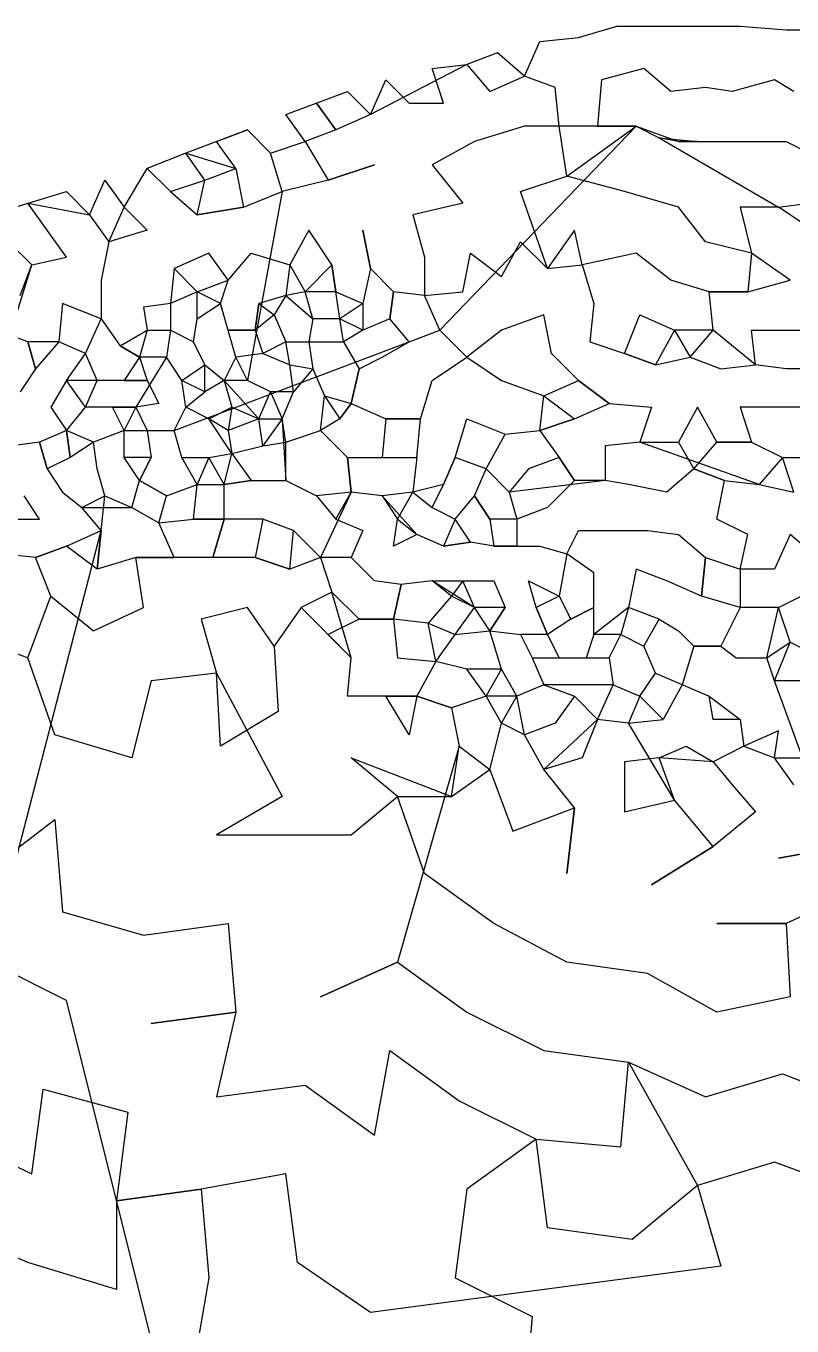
# Model space of a CAD drawing. Header units: metres. Extents: x -30499 to 36140, y -32767 to 32822.
# Drawn here: x -7963 to 3042, y 14157 to 32822 of the extents above; entities that cross this region are included whole.
import ezdxf

# ---------------------------------------------------------------- set-up
doc = ezdxf.new("R2010")
doc.units = ezdxf.units.M
doc.layers.add('Draw', color=2, linetype='CONTINUOUS')

msp = doc.modelspace()

# ---------------------------------------------------------------- linework, layer by layer
at = {"layer": 'draw'}
for p, q in [((-27, 32656), (525, 32822)), ((525, 32822), (525, 32822)), ((525, 32822), (2295, 32822)), ((2295, 32822), (2295, 32822)), ((2295, 32822), (2958, 32767)), ((2958, 32767), (2958, 32767)), ((2958, 32767), (3511, 32767)), ((-801, 32103), (-580, 32601)), ((-580, 32601), (-27, 32656)), ((-580, 32601), (-580, 32601)), ((-27, 32656), (-27, 32656)), ((-1189, 32435), (-1631, 32269)), ((-801, 32103), (-1189, 32435)), ((-1189, 32435), (-1189, 32435)), ((-1631, 32269), (-3014, 31550)), ((-2129, 32213), (-1631, 32269)), ((-1963, 31716), (-2129, 32213)), ((-2129, 32213), (-2129, 32213)), ((-1631, 32269), (-1631, 32269)), ((-1631, 32269), (-1299, 31882)), ((912, 32213), (304, 32048)), ((1299, 31882), (912, 32213)), ((912, 32213), (912, 32213)), ((-3014, 31550), (-2792, 32048)), ((-2792, 32048), (-2792, 32048)), ((-2792, 32048), (-2460, 31716)), ((-1299, 31882), (-801, 32103)), ((-359, 31937), (-801, 32103)), ((-801, 32103), (-801, 32103)), ((-801, 32103), (-801, 32103)), ((-304, 31384), (-359, 31937)), ((-359, 31937), (-359, 31937)), ((304, 32048), (248, 31384)), ((304, 32048), (304, 32048)), ((1797, 31937), (1299, 31882)), ((2184, 31882), (1797, 31937)), ((1797, 31937), (1797, 31937)), ((2792, 32048), (2184, 31882)), ((3069, 31882), (2792, 32048)), ((2792, 32048), (2792, 32048)), ((-4230, 31550), (-3345, 31882)), ((-3345, 31882), (-3345, 31882)), ((-3345, 31882), (-3014, 31550)), ((-1299, 31882), (-1299, 31882)), ((1299, 31882), (1299, 31882)), ((2184, 31882), (2184, 31882)), ((-3954, 31163), (-4230, 31550)), ((-4230, 31550), (-4230, 31550)), ((-3511, 31329), (-3788, 31716)), ((-3788, 31716), (-3511, 31329)), ((-3014, 31550), (-3511, 31329)), ((-3014, 31550), (-3014, 31550)), ((-2460, 31716), (-2460, 31716)), ((-2460, 31716), (-1963, 31716)), ((-1963, 31716), (-1963, 31716)), ((-2018, 28453), (801, 31384)), ((-801, 31384), (-1520, 31163)), ((801, 31384), (-801, 31384)), ((-193, 30665), (-304, 31384)), ((-304, 31384), (-304, 31384)), ((-193, 30665), (801, 31384)), ((248, 31384), (801, 31384)), ((801, 31384), (1410, 31163)), ((801, 31384), (1133, 31218)), ((-4783, 31329), (-5668, 30997)), ((-5226, 31163), (-4783, 31329)), ((-4783, 31329), (-4451, 30997)), ((-4451, 30997), (-4783, 31329)), ((-3511, 31329), (-3954, 31163)), ((-3511, 31329), (-3511, 31329)), ((1410, 31163), (1133, 31218)), ((1133, 31218), (1133, 31218)), ((1133, 31218), (1686, 31163)), ((1133, 31218), (2848, 30223)), ((-5668, 30997), (-6221, 30776)), ((-5668, 30997), (-5668, 30997)), ((-5392, 30610), (-5668, 30997)), ((-5668, 30997), (-4949, 30776)), ((-4949, 30776), (-5226, 31163)), ((-4451, 30997), (-3954, 31163)), ((-4451, 30997), (-4451, 30997)), ((-4285, 30444), (-4451, 30997)), ((-3954, 31163), (-3954, 31163)), ((-3954, 31163), (-3954, 31163)), ((-3954, 31163), (-3622, 30610)), ((-1520, 31163), (-2129, 30831)), ((1410, 31163), (1410, 31163)), ((1686, 31163), (1410, 31163)), ((1410, 31163), (2958, 31163)), ((2958, 31163), (2958, 31163)), ((2958, 31163), (3290, 30997)), ((-3622, 30610), (-2958, 30831)), ((-2958, 30831), (-3622, 30610)), ((-2129, 30831), (-2129, 30831)), ((-2129, 30831), (-1686, 30278)), ((-6553, 30223), (-6221, 30776)), ((-6221, 30776), (-5889, 30444)), ((-6221, 30776), (-5889, 30444)), ((-5392, 30610), (-4949, 30776)), ((-4949, 30776), (-4949, 30776)), ((-4949, 30776), (-4839, 30223)), ((-857, 30444), (-193, 30665)), ((635, 30444), (-193, 30665)), ((-8489, 30112), (-7382, 30444)), ((-7382, 30444), (-7382, 30444)), ((-7382, 30444), (-7051, 30112)), ((-7051, 30112), (-6829, 30610)), ((-6829, 30610), (-6829, 30610)), ((-6829, 30610), (-6553, 30223)), ((-5889, 30444), (-5392, 30610)), ((-5889, 30444), (-5889, 30444)), ((-5889, 30444), (-5502, 30112)), ((-5502, 30112), (-5392, 30610)), ((-5392, 30610), (-5392, 30610)), ((-5392, 30610), (-5392, 30610)), ((-4839, 30223), (-4285, 30444)), ((-4285, 30444), (-4783, 27734)), ((-3622, 30610), (-4285, 30444)), ((-4285, 30444), (-4285, 30444)), ((-3622, 30610), (-3622, 30610)), ((-470, 29338), (-857, 30444)), ((1410, 30223), (635, 30444)), ((-7382, 29504), (-7935, 30278)), ((-7935, 30278), (-7051, 30112)), ((-1686, 30278), (-2405, 30112)), ((-1686, 30278), (-1686, 30278)), ((2848, 30223), (3290, 30278)), ((-7051, 30112), (-7051, 30112)), ((-7051, 30112), (-6774, 29725)), ((-6774, 29725), (-6553, 30223)), ((-6553, 30223), (-6553, 30223)), ((-6553, 30223), (-6221, 29891)), ((-4839, 30223), (-5502, 30112)), ((-5502, 30112), (-4839, 30223)), ((-5502, 30112), (-5502, 30112)), ((-4839, 30223), (-4839, 30223)), ((-2405, 30112), (-2405, 30112)), ((-2405, 30112), (-2239, 29504)), ((1797, 29725), (1410, 30223)), ((1410, 30223), (1410, 30223)), ((2848, 30223), (2295, 30223)), ((2295, 30223), (2295, 30223)), ((2295, 30223), (2460, 29559)), ((3345, 29891), (2848, 30223)), ((2848, 30223), (2848, 30223)), ((-6221, 29891), (-6774, 29725)), ((-6221, 29891), (-6221, 29891)), ((-3898, 29891), (-4175, 29393)), ((-3567, 29393), (-3898, 29891)), ((-3898, 29891), (-3898, 29891)), ((-3014, 29338), (-3124, 29891)), ((-3124, 29891), (-3014, 29338)), ((-82, 29891), (-470, 29338)), ((27, 29393), (-82, 29891)), ((-82, 29891), (-82, 29891)), ((-7880, 29393), (-8212, 29725)), ((-6774, 29725), (-6885, 29172)), ((-6774, 29725), (-6774, 29725)), ((-6774, 29725), (-6774, 29725)), ((-1133, 29227), (-857, 29725)), ((-857, 29725), (-857, 29725)), ((-857, 29725), (-470, 29338)), ((2460, 29559), (1797, 29725)), ((1797, 29725), (1797, 29725)), ((-7880, 29393), (-7382, 29504)), ((-7382, 29504), (-7382, 29504)), ((-5336, 29559), (-5834, 29338)), ((-5060, 29172), (-5336, 29559)), ((-5336, 29559), (-5336, 29559)), ((-5060, 29172), (-4728, 29559)), ((-4728, 29559), (-4728, 29559)), ((-4728, 29559), (-4175, 29393)), ((-2239, 29504), (-2239, 29504)), ((-2239, 29504), (-2239, 28951)), ((-1686, 29006), (-1576, 29559)), ((-1576, 29559), (-1576, 29559)), ((-1576, 29559), (-1133, 29227)), ((801, 29559), (27, 29393)), ((1299, 29172), (801, 29559)), ((801, 29559), (801, 29559)), ((2460, 29559), (2405, 29006)), ((2460, 29559), (2460, 29559)), ((3014, 29172), (2460, 29559)), ((2460, 29559), (2460, 29559)), ((-8323, 27955), (-7880, 29393)), ((-8046, 28951), (-7880, 29393)), ((-7880, 29393), (-7880, 29393)), ((-5834, 29338), (-5889, 28840)), ((-5502, 29006), (-5834, 29338)), ((-5834, 29338), (-5834, 29338)), ((-5834, 29338), (-5502, 29006)), ((-4175, 29393), (-4230, 28951)), ((-4175, 29393), (-4175, 29393)), ((-4175, 29393), (-4175, 29393)), ((-4175, 29393), (-3954, 29006)), ((-3954, 29006), (-3567, 29393)), ((-3456, 28619), (-3567, 29393)), ((-3567, 29393), (-3567, 29393)), ((-3567, 29393), (-3511, 29006)), ((-3014, 29338), (-3124, 28840)), ((-2682, 29006), (-3014, 29338)), ((-3014, 29338), (-3014, 29338)), ((-470, 29338), (27, 29393)), ((-470, 29338), (-470, 29338)), ((27, 29393), (27, 29393)), ((27, 29393), (193, 28840)), ((27, 29393), (27, 29393)), ((-6885, 29172), (-6885, 29172)), ((-6885, 29172), (-6885, 28619)), ((-5502, 29006), (-5060, 29172)), ((-5170, 28840), (-5060, 29172)), ((-5060, 29172), (-5060, 29172)), ((-5060, 29172), (-5060, 29172)), ((-1133, 29227), (-1133, 29227)), ((1852, 29006), (1299, 29172)), ((1299, 29172), (1299, 29172)), ((2405, 29006), (3014, 29172)), ((3014, 29172), (3014, 29172)), ((-5502, 29006), (-5889, 28840)), ((-5170, 28840), (-5502, 29006)), ((-5502, 29006), (-5502, 29006)), ((-5502, 28619), (-5502, 29006)), ((-5502, 29006), (-5502, 29006)), ((-4230, 28951), (-4617, 28840)), ((-4230, 28951), (-4396, 28674)), ((-3954, 29006), (-4230, 28951)), ((-3954, 29006), (-4230, 28951)), ((-4230, 28951), (-4230, 28951)), ((-4230, 28951), (-3843, 28619)), ((-4230, 28951), (-4230, 28951)), ((-3954, 29006), (-3954, 29006)), ((-3843, 28619), (-3954, 29006)), ((-3954, 29006), (-3954, 29006)), ((-3511, 29006), (-3954, 29006)), ((-3511, 29006), (-3124, 28840)), ((-3456, 28619), (-3511, 29006)), ((-2737, 28619), (-2682, 29006)), ((-2682, 29006), (-2737, 28619)), ((-2682, 29006), (-2682, 29006)), ((-2239, 28951), (-2682, 29006)), ((-2239, 28951), (-1686, 29006)), ((-2018, 28453), (-2239, 28951)), ((-2239, 28951), (-2239, 28951)), ((-2239, 28951), (-2239, 28951)), ((-1686, 29006), (-1686, 29006)), ((1907, 28453), (1852, 29006)), ((1852, 29006), (1852, 29006)), ((1852, 29006), (2405, 29006)), ((2405, 29006), (1852, 29006)), ((2405, 29006), (2405, 29006)), ((-7438, 28840), (-7493, 28287)), ((-6885, 28619), (-7438, 28840)), ((-7438, 28840), (-7438, 28840)), ((-5889, 28840), (-6276, 28785)), ((-6276, 28785), (-6276, 28785)), ((-6276, 28785), (-6221, 28453)), ((-5889, 28840), (-5889, 28840)), ((-5889, 28840), (-5889, 28453)), ((-5889, 28840), (-5889, 28840)), ((-5502, 28619), (-5170, 28840)), ((-5170, 28840), (-5170, 28840)), ((-4949, 28066), (-5170, 28840)), ((-5170, 28840), (-5170, 28840)), ((-4673, 28453), (-4617, 28840)), ((-4617, 28840), (-4673, 28453)), ((-4617, 28840), (-4617, 28840)), ((-4617, 28840), (-4396, 28674)), ((-3124, 28840), (-3456, 28619)), ((-3124, 28840), (-3124, 28840)), ((-3124, 28840), (-3124, 28453)), ((-3124, 28840), (-3124, 28840)), ((193, 28840), (138, 28287)), ((193, 28840), (193, 28840)), ((-7106, 28121), (-6885, 28619)), ((-6885, 28619), (-6885, 28619)), ((-6885, 28619), (-6608, 28232)), ((-6885, 28619), (-6885, 28619)), ((-5557, 28287), (-5502, 28619)), ((-5557, 28287), (-5502, 28619)), ((-5502, 28619), (-5502, 28619)), ((-4396, 28674), (-4673, 28453)), ((-4396, 28674), (-4396, 28674)), ((-4396, 28674), (-4396, 28674)), ((-4396, 28674), (-4230, 28287)), ((-3843, 28619), (-3898, 28287)), ((-3843, 28619), (-3843, 28619)), ((-3456, 28619), (-3843, 28619)), ((-3843, 28619), (-3843, 28619)), ((-3401, 28287), (-3456, 28619)), ((-3456, 28619), (-3456, 28619)), ((-3456, 28619), (-3456, 28619)), ((-3124, 28453), (-3456, 28619)), ((-2737, 28619), (-3124, 28453)), ((-2460, 28287), (-2737, 28619)), ((-2737, 28619), (-2737, 28619)), ((-525, 28674), (-1133, 28453)), ((-414, 28121), (-525, 28674)), ((-525, 28674), (-525, 28674)), ((635, 28121), (857, 28674)), ((857, 28674), (857, 28674)), ((857, 28674), (1354, 28453)), ((-7935, 28287), (-8378, 28453)), ((-6608, 28232), (-6221, 28453)), ((-6221, 28453), (-6332, 28066)), ((-6221, 28453), (-6221, 28453)), ((-6221, 28453), (-5889, 28453)), ((-5889, 28453), (-5945, 28066)), ((-5889, 28453), (-5889, 28453)), ((-5889, 28453), (-5889, 28453)), ((-5889, 28453), (-5557, 28287)), ((-4673, 28453), (-5060, 28453)), ((-5060, 28453), (-4673, 28453)), ((-4673, 28453), (-4673, 28453)), ((-4673, 28453), (-4562, 28121)), ((-3124, 28453), (-3401, 28287)), ((-3124, 28453), (-3124, 28453)), ((-3124, 28453), (-3124, 28453)), ((-2460, 28287), (-2018, 28453)), ((-1631, 28066), (-2018, 28453)), ((-2018, 28453), (-2018, 28453)), ((-1133, 28453), (-1631, 28066)), ((-1133, 28453), (-1133, 28453)), ((1354, 28453), (1078, 27955)), ((1907, 28453), (1354, 28453)), ((1354, 28453), (1354, 28453)), ((1354, 28453), (1354, 28453)), ((1354, 28453), (1576, 28066)), ((1576, 28066), (1907, 28453)), ((1907, 28453), (1907, 28453)), ((2516, 27955), (1907, 28453)), ((2516, 27955), (2460, 28453)), ((2460, 28453), (2460, 28453)), ((2460, 28453), (3456, 28453)), ((-7493, 28287), (-7935, 28287)), ((-7935, 28287), (-7935, 28287)), ((-7935, 28287), (-7825, 27900)), ((-7825, 27900), (-7935, 28287)), ((-7493, 28287), (-7825, 27900)), ((-7493, 28287), (-7493, 28287)), ((-7106, 28121), (-7493, 28287)), ((-7493, 28287), (-7493, 28287)), ((-6608, 28232), (-6608, 28232)), ((-6332, 28066), (-6608, 28232)), ((-6608, 28232), (-6332, 28066)), ((-5834, 27015), (-2460, 28287)), ((-5392, 27955), (-5557, 28287)), ((-5557, 28287), (-5557, 28287)), ((-4230, 28287), (-4562, 28121)), ((-4175, 27955), (-4230, 28287)), ((-4230, 28287), (-4230, 28287)), ((-4230, 28287), (-4230, 28287)), ((-4230, 28287), (-3898, 28287)), ((-3898, 28287), (-3898, 28287)), ((-3898, 28287), (-3843, 27900)), ((-3898, 28287), (-3401, 28287)), ((-3401, 28287), (-3401, 28287)), ((-3401, 28287), (-3179, 27900)), ((-2848, 28066), (-2460, 28287)), ((-2460, 28287), (-2460, 28287)), ((138, 28287), (138, 28287)), ((138, 28287), (635, 28121)), ((-7382, 27734), (-7106, 28121)), ((-6940, 27734), (-7106, 28121)), ((-7106, 28121), (-7106, 28121)), ((-7106, 28121), (-7106, 28121)), ((-6332, 28066), (-6553, 27734)), ((-5945, 28066), (-6387, 27347)), ((-5945, 28066), (-6332, 28066)), ((-6332, 28066), (-6332, 28066)), ((-6332, 28066), (-6221, 27734)), ((-5945, 28066), (-5945, 28066)), ((-5723, 27734), (-5945, 28066)), ((-4949, 28066), (-5115, 27734)), ((-4562, 28121), (-4949, 28066)), ((-4949, 28066), (-4949, 28066)), ((-4783, 27734), (-4949, 28066)), ((-4949, 28066), (-4949, 28066)), ((-4562, 28121), (-4562, 28121)), ((-4562, 28121), (-4175, 27955)), ((-4562, 28121), (-4562, 28121)), ((-3179, 27900), (-2848, 28066)), ((-2848, 28066), (-2848, 28066)), ((-2129, 27734), (-1631, 28066)), ((-1631, 28066), (-1631, 28066)), ((-1631, 28066), (-1631, 28066)), ((-1631, 28066), (-1133, 27734)), ((-27, 27734), (-414, 28121)), ((-414, 28121), (-414, 28121)), ((635, 28121), (635, 28121)), ((635, 28121), (1078, 27955)), ((1078, 27955), (635, 28121)), ((1078, 27955), (1576, 28066)), ((1576, 28066), (1576, 28066)), ((1576, 28066), (1576, 28066)), ((1576, 28066), (2018, 27900)), ((-7825, 27900), (-8046, 27568)), ((-7825, 27900), (-7825, 27900)), ((-5723, 27734), (-5392, 27955)), ((-5392, 27955), (-5392, 27955)), ((-5392, 27568), (-5392, 27955)), ((-5392, 27955), (-5392, 27955)), ((-5392, 27955), (-5115, 27734)), ((-4120, 27568), (-4175, 27955)), ((-4175, 27955), (-4175, 27955)), ((-4175, 27955), (-4175, 27955)), ((-4175, 27955), (-3843, 27900)), ((-3843, 27900), (-4120, 27568)), ((-3843, 27900), (-3843, 27900)), ((-3843, 27900), (-3843, 27900)), ((-3843, 27900), (-3677, 27513)), ((-3290, 27402), (-3179, 27900)), ((-3179, 27900), (-3290, 27402)), ((-3179, 27900), (-3179, 27900)), ((1078, 27955), (1078, 27955)), ((2018, 27900), (2516, 27955)), ((2018, 27900), (2018, 27900)), ((2516, 27955), (2516, 27955)), ((2958, 27900), (2516, 27955)), ((3456, 27900), (2958, 27900)), ((2958, 27900), (2958, 27900)), ((-7382, 27734), (-7604, 27347)), ((-6221, 27734), (-7382, 27734)), ((-7382, 27734), (-7382, 27734)), ((-7106, 27347), (-7382, 27734)), ((-7106, 27347), (-6940, 27734)), ((-6940, 27734), (-6940, 27734)), ((-6553, 27734), (-6221, 27734)), ((-6221, 27734), (-6221, 27734)), ((-6221, 27734), (-6055, 27402)), ((-5668, 27347), (-5723, 27734)), ((-5723, 27734), (-5723, 27734)), ((-5392, 27568), (-5723, 27734)), ((-5723, 27734), (-5723, 27734)), ((-5115, 27734), (-5392, 27568)), ((-5115, 27734), (-5115, 27734)), ((-5115, 27734), (-5004, 27347)), ((-5115, 27734), (-5115, 27734)), ((-4783, 27734), (-5115, 27734)), ((-5115, 27734), (-4617, 27181)), ((-4451, 27568), (-4783, 27734)), ((-4783, 27734), (-4783, 27734)), ((-2295, 27181), (-2129, 27734)), ((-2129, 27734), (-2129, 27734)), ((-1133, 27734), (-1133, 27734)), ((-1133, 27734), (-525, 27513)), ((-525, 27513), (-27, 27734)), ((-27, 27734), (-27, 27734)), ((414, 27402), (-27, 27734)), ((-27, 27734), (414, 27402)), ((-5668, 27347), (-5392, 27568)), ((-5392, 27568), (-5392, 27568)), ((-5392, 27568), (-5392, 27568)), ((-4617, 27181), (-4451, 27568)), ((-4120, 27568), (-4451, 27568)), ((-4451, 27568), (-4451, 27568)), ((-4451, 27568), (-4285, 27181)), ((-4451, 27568), (-4451, 27568)), ((-4285, 27181), (-4120, 27568)), ((-4120, 27568), (-4120, 27568)), ((-4120, 27568), (-4120, 27568)), ((-3732, 27015), (-3677, 27513)), ((-3677, 27513), (-3677, 27513)), ((-3677, 27513), (-3290, 27402)), ((-3677, 27513), (-3677, 27513)), ((-3677, 27513), (-3456, 27181)), ((-580, 27015), (-525, 27513)), ((-525, 27513), (-525, 27513)), ((-525, 27513), (-525, 27513)), ((-525, 27513), (-82, 27181)), ((-7604, 27347), (-7604, 27347)), ((-7604, 27347), (-7382, 27015)), ((-7382, 27015), (-7106, 27347)), ((-6387, 27347), (-7106, 27347)), ((-7106, 27347), (-7106, 27347)), ((-6553, 27015), (-6719, 27347)), ((-6719, 27347), (-6387, 27347)), ((-6387, 27347), (-6553, 27015)), ((-6055, 27402), (-6387, 27347)), ((-6387, 27347), (-6221, 27015)), ((-6387, 27347), (-6387, 27347)), ((-6055, 27402), (-6055, 27402)), ((-5834, 27015), (-5668, 27347)), ((-5668, 27347), (-5668, 27347)), ((-5336, 27181), (-5668, 27347)), ((-5668, 27347), (-5668, 27347)), ((-5336, 27181), (-5004, 27347)), ((-5004, 27347), (-5060, 27015)), ((-5004, 27347), (-5004, 27347)), ((-5004, 27347), (-5004, 27347)), ((-5004, 27347), (-4617, 27181)), ((-3290, 27402), (-3456, 27181)), ((-3456, 27181), (-3290, 27402)), ((-3290, 27402), (-3290, 27402)), ((-3290, 27402), (-2792, 27181)), ((-82, 27181), (414, 27402)), ((414, 27402), (414, 27402)), ((414, 27402), (1023, 27347)), ((1023, 27347), (857, 26849)), ((1023, 27347), (1023, 27347)), ((1686, 27347), (1410, 26849)), ((1963, 26849), (1686, 27347)), ((1686, 27347), (1686, 27347)), ((3345, 27347), (2295, 27347)), ((2295, 27347), (2295, 27347)), ((2295, 27347), (2460, 26849)), ((-5060, 27015), (-5336, 27181)), ((-5336, 27181), (-5336, 27181)), ((-5004, 26683), (-5336, 27181)), ((-4617, 27181), (-5060, 27015)), ((-4562, 26794), (-4617, 27181)), ((-4617, 27181), (-4617, 27181)), ((-4617, 27181), (-4617, 27181)), ((-4617, 27181), (-4285, 27181)), ((-4285, 27181), (-4562, 26794)), ((-4230, 26849), (-4285, 27181)), ((-4285, 27181), (-4285, 27181)), ((-4285, 27181), (-4285, 27181)), ((-4285, 27181), (-4230, 26296)), ((-3456, 27181), (-3732, 27015)), ((-3456, 27181), (-3456, 27181)), ((-2792, 27181), (-2848, 26628)), ((-2792, 27181), (-2792, 27181)), ((-2295, 27181), (-2792, 27181)), ((-2792, 27181), (-2295, 27181)), ((-2350, 26628), (-2295, 27181)), ((-2295, 27181), (-2295, 27181)), ((-1797, 26628), (-1631, 27181)), ((-1631, 27181), (-1631, 27181)), ((-1631, 27181), (-1078, 26960)), ((-82, 27181), (-580, 27015)), ((-580, 27015), (-82, 27181)), ((-82, 27181), (-82, 27181)), ((-7382, 27015), (-7770, 26849)), ((-7382, 27015), (-7382, 27015)), ((-6995, 26849), (-7382, 27015)), ((-7382, 27015), (-7382, 27015)), ((-7382, 27015), (-7327, 26628)), ((-7327, 26628), (-7382, 27015)), ((-6553, 27015), (-6995, 26849)), ((-6553, 26628), (-6553, 27015)), ((-6553, 27015), (-6553, 27015)), ((-6553, 26628), (-6553, 27015)), ((-6553, 27015), (-5834, 27015)), ((-6221, 27015), (-6221, 27015)), ((-6221, 27015), (-6166, 26628)), ((-5834, 27015), (-5834, 27015)), ((-5723, 26628), (-5834, 27015)), ((-5060, 27015), (-5060, 27015)), ((-5060, 27015), (-5060, 27015)), ((-5060, 27015), (-5004, 26683)), ((-4230, 26849), (-3732, 27015)), ((-3732, 27015), (-3732, 27015)), ((-3732, 27015), (-3732, 27015)), ((-3732, 27015), (-3345, 26628)), ((-1354, 26462), (-1078, 26960)), ((-1078, 26960), (-580, 27015)), ((-1078, 26960), (-580, 27015)), ((-1078, 26960), (-1078, 26960)), ((-580, 27015), (-580, 27015)), ((-580, 27015), (-304, 26628)), ((-7770, 26849), (-8157, 26794)), ((-7770, 26849), (-7770, 26849)), ((-7659, 26462), (-7770, 26849)), ((-7770, 26849), (-7659, 26462)), ((-6995, 26849), (-7327, 26628)), ((-6940, 26462), (-6995, 26849)), ((-6995, 26849), (-6995, 26849)), ((-5004, 26683), (-4562, 26794)), ((-4562, 26794), (-4230, 26849)), ((-4562, 26794), (-4562, 26794)), ((-4562, 26794), (-4562, 26794)), ((-4230, 26849), (-4230, 26849)), ((-4230, 26296), (-4230, 26849)), ((-4230, 26849), (-4230, 26849)), ((857, 26849), (359, 26794)), ((359, 26794), (359, 26794)), ((359, 26794), (359, 26296)), ((857, 26849), (857, 26849)), ((857, 26849), (1410, 26849)), ((2571, 26241), (857, 26849)), ((1410, 26849), (1410, 26849)), ((1410, 26849), (1631, 26462)), ((1410, 26849), (1631, 26462)), ((1631, 26462), (1963, 26849)), ((2460, 26849), (1963, 26849)), ((1963, 26849), (1963, 26849)), ((1963, 26849), (2460, 26849)), ((2460, 26849), (2460, 26849)), ((2460, 26849), (2903, 26628)), ((-7327, 26628), (-7659, 26462)), ((-7327, 26628), (-7327, 26628)), ((-6166, 26628), (-6553, 26628)), ((-6553, 26628), (-6553, 26628)), ((-6332, 26296), (-6553, 26628)), ((-6332, 26296), (-6166, 26628)), ((-6166, 26628), (-6332, 26296)), ((-6166, 26628), (-6166, 26628)), ((-5502, 26241), (-5723, 26628)), ((-5723, 26628), (-5723, 26628)), ((-5723, 26628), (-5336, 26628)), ((-5502, 26241), (-5723, 26628)), ((-5336, 26628), (-5502, 26241)), ((-5336, 26628), (-5004, 26683)), ((-5115, 26241), (-5336, 26628)), ((-5336, 26628), (-5336, 26628)), ((-5336, 26628), (-5336, 26628)), ((-5115, 26241), (-5004, 26683)), ((-5004, 26683), (-5004, 26683)), ((-5004, 26683), (-5004, 26683)), ((-5004, 26683), (-4728, 26296)), ((-3345, 26628), (-3345, 26628)), ((-3345, 26628), (-2350, 26628)), ((-3290, 26130), (-3345, 26628)), ((-3345, 26628), (-3290, 26130)), ((-2848, 26628), (-2350, 26628)), ((-2350, 26628), (-2405, 26130)), ((-2350, 26628), (-2350, 26628)), ((-1963, 26241), (-1797, 26628)), ((-1797, 26628), (-1963, 26241)), ((-1797, 26628), (-1797, 26628)), ((-1354, 26462), (-1797, 26628)), ((-304, 26628), (-746, 26462)), ((-304, 26628), (-304, 26628)), ((-304, 26628), (-82, 26296)), ((-82, 26296), (-304, 26628)), ((2903, 26628), (2571, 26241)), ((2903, 26628), (2903, 26628)), ((2903, 26628), (3401, 26628)), ((3069, 26130), (2903, 26628)), ((2903, 26628), (2903, 26628)), ((-7659, 26462), (-7659, 26462)), ((-7659, 26462), (-7438, 26130)), ((-6829, 26075), (-6940, 26462)), ((-6940, 26462), (-6940, 26462)), ((-1520, 26075), (-1354, 26462)), ((-1354, 26462), (-1354, 26462)), ((-1023, 26130), (-1354, 26462)), ((-1354, 26462), (-1354, 26462)), ((-746, 26462), (-1023, 26130)), ((-746, 26462), (-746, 26462)), ((1631, 26462), (1244, 26130)), ((1631, 26462), (1631, 26462)), ((1631, 26462), (2073, 26296)), ((2073, 26296), (1631, 26462)), ((-6442, 25909), (-6332, 26296)), ((-6332, 26296), (-6332, 26296)), ((-5945, 26075), (-6332, 26296)), ((-6332, 26296), (-5945, 26075)), ((-5945, 26075), (-5502, 26241)), ((-5557, 25743), (-5502, 26241)), ((-5502, 26241), (-5502, 26241)), ((-5502, 26241), (-5115, 26241)), ((-5502, 26241), (-5502, 26241)), ((-5115, 26241), (-4728, 26296)), ((-4728, 26296), (-5115, 26241)), ((-5115, 26241), (-5115, 26241)), ((-5115, 25743), (-5115, 26241)), ((-5115, 26241), (-5115, 26241)), ((-4728, 26296), (-4728, 26296)), ((-4728, 26296), (-4230, 26296)), ((-4230, 26296), (-4230, 26296)), ((-4230, 26296), (-3788, 26075)), ((-1963, 26241), (-2405, 26130)), ((-2129, 25909), (-1963, 26241)), ((-1963, 26241), (-1963, 26241)), ((359, 26296), (-1023, 26130)), ((-82, 26296), (-470, 25909)), ((-82, 26296), (-82, 26296)), ((359, 26296), (-82, 26296)), ((691, 26241), (359, 26296)), ((359, 26296), (359, 26296)), ((1244, 26130), (691, 26241)), ((691, 26241), (691, 26241)), ((1963, 25743), (2073, 26296)), ((2073, 26296), (2073, 26296)), ((2073, 26296), (2571, 26241)), ((2571, 26241), (2571, 26241)), ((2571, 26241), (3069, 26130)), ((-7770, 25743), (-7991, 26075)), ((-7438, 26130), (-7438, 26130)), ((-7438, 26130), (-7161, 25909)), ((-7161, 25909), (-6829, 26075)), ((-6885, 25577), (-6829, 26075)), ((-6829, 26075), (-6829, 26075)), ((-6829, 26075), (-6829, 26075)), ((-6829, 26075), (-6442, 25909)), ((-6055, 25688), (-5945, 26075)), ((-5945, 26075), (-5945, 26075)), ((-3290, 26130), (-3788, 26075)), ((-3788, 26075), (-3788, 26075)), ((-3788, 26075), (-3511, 25743)), ((-3788, 26075), (-3511, 25743)), ((-3290, 26130), (-3732, 25190)), ((-3511, 25743), (-3290, 26130)), ((-2848, 26075), (-3290, 26130)), ((-3290, 26130), (-3290, 26130)), ((-2405, 26130), (-2848, 26075)), ((-2848, 26075), (-2848, 26075)), ((-2848, 26075), (-2626, 25743)), ((-2350, 25522), (-2848, 26075)), ((-2626, 25743), (-2405, 26130)), ((-2405, 26130), (-2405, 26130)), ((-2405, 26130), (-2129, 25909)), ((-2405, 26130), (-2405, 26130)), ((-2405, 26130), (-2129, 25909)), ((-1797, 25743), (-1520, 26075)), ((-1299, 25743), (-1520, 26075)), ((-1520, 26075), (-1520, 26075)), ((-1520, 26075), (-1299, 25743)), ((-1023, 26130), (-1023, 26130)), ((-1023, 26130), (-912, 25743)), ((1244, 26130), (1244, 26130)), ((-7161, 25909), (-7161, 25909)), ((-6885, 25577), (-7161, 25909)), ((-7161, 25909), (-6442, 25909)), ((-6442, 25909), (-6442, 25909)), ((-6442, 25909), (-6055, 25688)), ((-2129, 25909), (-2129, 25909)), ((-2129, 25909), (-1797, 25743)), ((-470, 25909), (-912, 25743)), ((-470, 25909), (-470, 25909)), ((-8489, 19383), (-6885, 25577)), ((-8212, 25743), (-7770, 25743)), ((-7770, 25743), (-7770, 25743)), ((-7382, 25356), (-6885, 25577)), ((-6885, 25577), (-6940, 25024)), ((-6940, 25024), (-6885, 25577)), ((-6885, 25577), (-6885, 25577)), ((-6055, 25688), (-5557, 25743)), ((-5834, 25190), (-6055, 25688)), ((-6055, 25688), (-6055, 25688)), ((-6055, 25688), (-6055, 25688)), ((-5557, 25743), (-5557, 25743)), ((-4562, 25743), (-5557, 25743)), ((-5557, 25743), (-5115, 25743)), ((-5115, 25743), (-5281, 25190)), ((-5281, 25190), (-5115, 25743)), ((-4562, 25743), (-4673, 25190)), ((-4120, 25577), (-4562, 25743)), ((-4562, 25743), (-4562, 25743)), ((-4120, 25577), (-4562, 25743)), ((-4175, 25024), (-4120, 25577)), ((-3732, 25190), (-4120, 25577)), ((-4120, 25577), (-4120, 25577)), ((-3511, 25743), (-3511, 25743)), ((-3511, 25743), (-3124, 25577)), ((-3124, 25577), (-3290, 25190)), ((-3124, 25577), (-3124, 25577)), ((-2682, 25356), (-2626, 25743)), ((-2626, 25743), (-2626, 25743)), ((-2626, 25743), (-2626, 25743)), ((-2626, 25743), (-2350, 25522)), ((-1797, 25743), (-1963, 25356)), ((-1576, 25411), (-1797, 25743)), ((-1797, 25743), (-1797, 25743)), ((-1797, 25743), (-1797, 25743)), ((-912, 25743), (-1299, 25743)), ((-1299, 25743), (-1299, 25743)), ((-1299, 25743), (-1244, 25356)), ((-912, 25743), (-912, 25743)), ((-912, 25743), (-912, 25743)), ((-912, 25743), (-912, 25356)), ((-193, 25245), (-27, 25577)), ((-27, 25577), (-27, 25577)), ((-27, 25577), (967, 25577)), ((967, 25577), (967, 25577)), ((967, 25577), (1410, 25522)), ((2405, 25522), (1963, 25743)), ((1963, 25743), (1963, 25743)), ((-2350, 25522), (-2682, 25356)), ((-1963, 25356), (-2350, 25522)), ((-2350, 25522), (-2350, 25522)), ((-1963, 25356), (-1576, 25411)), ((-1576, 25411), (-1963, 25356)), ((-1244, 25356), (-1576, 25411)), ((-1576, 25411), (-1576, 25411)), ((1410, 25522), (1410, 25522)), ((1410, 25522), (1797, 25190)), ((2295, 25024), (2405, 25522)), ((2405, 25522), (2405, 25522)), ((3014, 25522), (2792, 25024)), ((3401, 25190), (3014, 25522)), ((3014, 25522), (3014, 25522)), ((-7825, 25190), (-8323, 25245)), ((-7382, 25356), (-7825, 25190)), ((-7825, 25190), (-7382, 25356)), ((-6940, 25024), (-7382, 25356)), ((-7382, 25356), (-7382, 25356)), ((-2682, 25356), (-2682, 25356)), ((-1963, 25356), (-1963, 25356)), ((-912, 25356), (-1244, 25356)), ((-1244, 25356), (-1244, 25356)), ((-1244, 25356), (-580, 25356)), ((-580, 25356), (-580, 25356)), ((-580, 25356), (-193, 25245)), ((-193, 25245), (-304, 24637)), ((193, 24969), (-193, 25245)), ((-193, 25245), (-193, 25245)), ((-7604, 24637), (-7825, 25190)), ((-7825, 25190), (-7825, 25190)), ((-6387, 25190), (-6940, 25024)), ((-6940, 25024), (-6940, 25024)), ((-6276, 24471), (-6387, 25190)), ((-6387, 25190), (-6387, 25190)), ((-4673, 25190), (-6387, 25190)), ((-6387, 25190), (-5834, 25190)), ((-4673, 25190), (-4673, 25190)), ((-4175, 25024), (-4673, 25190)), ((-4673, 25190), (-4175, 25024)), ((-3732, 25190), (-4175, 25024)), ((-4175, 25024), (-4175, 25024)), ((-3290, 25190), (-3732, 25190)), ((-3732, 25190), (-3732, 25190)), ((-3290, 25190), (-3732, 25190)), ((-3732, 25190), (-3567, 24692)), ((-2958, 24858), (-3290, 25190)), ((-3290, 25190), (-3290, 25190)), ((801, 25024), (691, 24471)), ((1244, 24858), (801, 25024)), ((801, 25024), (801, 25024)), ((1797, 25190), (1742, 24637)), ((1742, 24637), (1797, 25190)), ((1797, 25190), (1797, 25190)), ((1797, 25190), (2295, 25024)), ((2792, 25024), (2295, 25024)), ((2295, 25024), (2295, 25024)), ((2295, 25024), (2295, 24471)), ((2295, 25024), (2295, 25024)), ((2792, 25024), (2792, 25024)), ((-2571, 24803), (-2958, 24858)), ((-2958, 24858), (-2958, 24858)), ((-2129, 24858), (-2571, 24803)), ((-1852, 24637), (-2129, 24858)), ((-2129, 24858), (-2129, 24858)), ((-2129, 24858), (-1244, 24858)), ((-1520, 24471), (-2129, 24858)), ((-1686, 24858), (-1852, 24637)), ((-1520, 24471), (-1686, 24858)), ((-1686, 24858), (-1686, 24858)), ((-1244, 24858), (-1244, 24858)), ((-1244, 24858), (-1078, 24471)), ((-635, 24471), (-746, 24858)), ((-746, 24858), (-746, 24858)), ((-746, 24858), (-304, 24637)), ((193, 24084), (193, 24969)), ((193, 24969), (193, 24969)), ((1742, 24637), (1244, 24858)), ((1244, 24858), (1244, 24858)), ((-3567, 24692), (-4009, 24471)), ((-3567, 24692), (-3567, 24692)), ((-3567, 24692), (-3179, 24305)), ((-3290, 23752), (-3567, 24692)), ((-2682, 24305), (-2571, 24803)), ((-2571, 24803), (-2682, 24305)), ((-2571, 24803), (-2571, 24803)), ((2848, 24471), (3290, 24692)), ((-7935, 23752), (-7604, 24637)), ((-7935, 23752), (-7604, 24637)), ((-7604, 24637), (-7604, 24637)), ((-7604, 24637), (-6995, 24139)), ((-6995, 24139), (-6276, 24471)), ((-4783, 24471), (-5447, 24305)), ((-4396, 23918), (-4783, 24471)), ((-4783, 24471), (-4783, 24471)), ((-4009, 24471), (-4396, 23918)), ((-4009, 24471), (-4396, 23918)), ((-3290, 23752), (-4009, 24471)), ((-4009, 24471), (-4009, 24471)), ((-1852, 24637), (-2184, 24250)), ((-2073, 23697), (-1520, 24471)), ((-1520, 24471), (-1852, 24637)), ((-1852, 24637), (-1852, 24637)), ((-1852, 24637), (-1852, 24637)), ((-1520, 24471), (-1520, 24471)), ((-1299, 24139), (-1520, 24471)), ((-1520, 24471), (-1520, 24471)), ((-1078, 24471), (-1520, 24471)), ((-1078, 24471), (-1299, 24139)), ((-1299, 24139), (-1078, 24471)), ((-1078, 24471), (-1078, 24471)), ((-304, 24637), (-635, 24471)), ((-635, 24471), (-635, 24471)), ((-470, 24084), (-635, 24471)), ((-635, 24471), (-470, 24084)), ((-304, 24637), (-304, 24637)), ((-304, 24637), (-138, 24305)), ((-138, 24305), (193, 24471)), ((193, 24471), (-138, 24305)), ((691, 24471), (193, 24084)), ((691, 24471), (580, 24084)), ((691, 24471), (691, 24471)), ((1133, 24305), (691, 24471)), ((2295, 24471), (1742, 24637)), ((1742, 24637), (1742, 24637)), ((2295, 24471), (2018, 23918)), ((2295, 24471), (2295, 24471)), ((2848, 24471), (2295, 24471)), ((2295, 24471), (2295, 24471)), ((2682, 23752), (2848, 24471)), ((3014, 23973), (2848, 24471)), ((2848, 24471), (2848, 24471)), ((-5447, 24305), (-5447, 24305)), ((-5447, 24305), (-5226, 23531)), ((-3179, 24305), (-3622, 24084)), ((-2682, 24305), (-3179, 24305)), ((-3179, 24305), (-3179, 24305)), ((-3179, 24305), (-2682, 24305)), ((-2184, 24250), (-2682, 24305)), ((-2682, 24305), (-2682, 24305)), ((-2682, 24305), (-2626, 23752)), ((-138, 24305), (-470, 24084)), ((-138, 24305), (-138, 24305)), ((912, 23918), (1133, 24305)), ((912, 23918), (1133, 24305)), ((1133, 24305), (1133, 24305)), ((1133, 24305), (1410, 24139)), ((-8820, 24084), (-7935, 23752)), ((-3622, 24084), (-3290, 23752)), ((-2184, 24250), (-2184, 24250)), ((-2184, 24250), (-1797, 24084)), ((-2073, 23697), (-2184, 24250)), ((-2184, 24250), (-2184, 24250)), ((-1797, 24084), (-1299, 24139)), ((-1797, 24084), (-1797, 24084)), ((-1299, 24139), (-1299, 24139)), ((-1299, 24139), (-857, 24084)), ((-1133, 23586), (-1299, 24139)), ((-857, 24084), (-857, 24084)), ((-857, 24084), (-691, 23752)), ((-470, 24084), (-857, 24084)), ((-857, 24084), (-691, 23752)), ((-470, 24084), (-470, 24084)), ((-470, 24084), (-304, 23752)), ((-304, 23752), (-470, 24084)), ((193, 24084), (82, 23752)), ((580, 24084), (193, 24084)), ((193, 24084), (193, 24084)), ((414, 23752), (580, 24084)), ((580, 24084), (580, 24084)), ((580, 24084), (912, 23918)), ((580, 24084), (580, 24084)), ((1410, 24139), (1410, 24139)), ((1410, 24139), (1631, 23918)), ((-4396, 23918), (-4396, 23918)), ((-4396, 23918), (-4341, 22978)), ((912, 23918), (912, 23918)), ((1078, 23531), (912, 23918)), ((1631, 23918), (1465, 23365)), ((1631, 23918), (1631, 23918)), ((1631, 23918), (2018, 23918)), ((2018, 23918), (1631, 23918)), ((2018, 23918), (2018, 23918)), ((2018, 23918), (2239, 23752)), ((2682, 23752), (3014, 23973)), ((2792, 23420), (3014, 23973)), ((3014, 23973), (3014, 23973)), ((3014, 23973), (3456, 23752)), ((3014, 23973), (3014, 23973)), ((-7548, 22646), (-7935, 23752)), ((-3345, 23199), (-3290, 23752)), ((-2626, 23752), (-2626, 23752)), ((-2626, 23752), (-2073, 23697)), ((-691, 23752), (-691, 23752)), ((-691, 23752), (414, 23752)), ((-691, 23752), (-525, 23365)), ((82, 23752), (414, 23752)), ((414, 23752), (414, 23752)), ((414, 23752), (470, 23365)), ((2239, 23752), (2239, 23752)), ((2239, 23752), (2682, 23752)), ((2682, 23752), (2682, 23752)), ((2792, 23420), (2682, 23752)), ((-5226, 23531), (-6166, 23420)), ((-5170, 22480), (-5226, 23531)), ((-5226, 23531), (-4285, 21761)), ((-2073, 23697), (-2350, 23199)), ((-1631, 23586), (-2073, 23697)), ((-2073, 23697), (-2073, 23697)), ((-1631, 23586), (-2073, 23697)), ((-1133, 23586), (-1631, 23586)), ((-1631, 23586), (-1631, 23586)), ((-1354, 23199), (-1631, 23586)), ((-1354, 23199), (-1133, 23586)), ((-912, 23199), (-1133, 23586)), ((-1133, 23586), (-1133, 23586)), ((857, 23199), (1078, 23531)), ((857, 23199), (1078, 23531)), ((1078, 23531), (1078, 23531)), ((1078, 23531), (1852, 23199)), ((-6166, 23420), (-6442, 22314)), ((-6166, 23420), (-6166, 23420)), ((-525, 23365), (-912, 23199)), ((-525, 23365), (-525, 23365)), ((-525, 23365), (-82, 23199)), ((470, 23365), (-525, 23365)), ((248, 22867), (470, 23365)), ((470, 23365), (470, 23365)), ((470, 23365), (857, 23199)), ((1465, 23365), (1189, 22867)), ((1465, 23365), (1465, 23365)), ((3179, 23420), (2792, 23420)), ((2792, 23420), (2792, 23420)), ((3456, 21595), (2792, 23420)), ((-2350, 23199), (-3345, 23199)), ((-3345, 23199), (-3345, 23199)), ((-2460, 22646), (-2792, 23199)), ((-2792, 23199), (-2350, 23199)), ((-2350, 23199), (-2460, 22646)), ((-2350, 23199), (-1852, 23033)), ((-1852, 23033), (-2350, 23199)), ((-1354, 23199), (-1852, 23033)), ((-1133, 22812), (-1354, 23199)), ((-1354, 23199), (-1354, 23199)), ((-912, 23199), (-1354, 23199)), ((-1354, 23199), (-1354, 23199)), ((-912, 23199), (-1354, 23199)), ((-1133, 22812), (-912, 23199)), ((-912, 23199), (-912, 23199)), ((-801, 22646), (-912, 23199)), ((-82, 23199), (-359, 22812)), ((248, 22867), (-82, 23199)), ((-82, 23199), (-82, 23199)), ((-82, 23199), (248, 22867)), ((857, 23199), (691, 22812)), ((1189, 22867), (857, 23199)), ((857, 23199), (857, 23199)), ((1189, 22867), (857, 23199)), ((1852, 23199), (1852, 23199)), ((1852, 23199), (2295, 22867)), ((1907, 22867), (1852, 23199)), ((1852, 23199), (2295, 22867)), ((-4341, 22978), (-5170, 22480)), ((-4341, 22978), (-4341, 22978)), ((-1852, 23033), (-1852, 23033)), ((-1852, 23033), (-1742, 22480)), ((-1299, 22148), (-1133, 22812)), ((-801, 22646), (-1133, 22812)), ((-1133, 22812), (-1133, 22812)), ((-1133, 22812), (-1133, 22812)), ((-359, 22812), (-801, 22646)), ((-525, 22148), (248, 22867)), ((-359, 22812), (-359, 22812)), ((248, 22867), (27, 22314)), ((691, 22812), (248, 22867)), ((248, 22867), (248, 22867)), ((691, 22812), (1189, 22867)), ((691, 22812), (691, 22812)), ((1354, 21706), (691, 22812)), ((1189, 22867), (1189, 22867)), ((2295, 22867), (1907, 22867)), ((1907, 22867), (1907, 22867)), ((2295, 22867), (2295, 22867)), ((2295, 22867), (2350, 22480)), ((-6442, 22314), (-7548, 22646)), ((-2460, 22646), (-2460, 22646)), ((-525, 22148), (-801, 22646)), ((-801, 22646), (-801, 22646)), ((2848, 22701), (2350, 22480)), ((2792, 22314), (2848, 22701)), ((2848, 22701), (2848, 22701)), ((-1742, 22480), (-2626, 19383)), ((-1852, 21761), (-1742, 22480)), ((-1742, 22480), (-1742, 22480)), ((-1742, 22480), (-1299, 22148)), ((1133, 22314), (1520, 22480)), ((1520, 22480), (1520, 22480)), ((1520, 22480), (1907, 22259)), ((2350, 22480), (1907, 22259)), ((2350, 22480), (2350, 22480)), ((2350, 22480), (2792, 22314)), ((2350, 22480), (2350, 22480)), ((-6442, 22314), (-6442, 22314)), ((-2626, 21761), (-3290, 22314)), ((-3290, 22314), (-1852, 21761)), ((27, 22314), (-525, 22148)), ((27, 22314), (27, 22314)), ((1133, 22314), (635, 22259)), ((635, 22259), (635, 22259)), ((635, 22259), (635, 21540)), ((1354, 21706), (1133, 22314)), ((1133, 22314), (1133, 22314)), ((1907, 22259), (1133, 22314)), ((1907, 22259), (1907, 22259)), ((1907, 22259), (2184, 21927)), ((2792, 22314), (2792, 22314)), ((3069, 21927), (2792, 22314)), ((2792, 22314), (2792, 22314)), ((2792, 22314), (3345, 22314)), ((-1852, 21761), (-1299, 22148)), ((-1299, 22148), (-1299, 22148)), ((-1299, 22148), (-967, 21263)), ((-1299, 22148), (-1299, 22148)), ((-82, 21595), (-525, 22148)), ((-525, 22148), (-525, 22148)), ((2184, 21927), (2184, 21927)), ((2184, 21927), (2516, 21540)), ((-4285, 21761), (-5226, 21208)), ((-3290, 21208), (-2626, 21761)), ((-2239, 20655), (-2626, 21761)), ((-2626, 21761), (-2626, 21761)), ((-2626, 21761), (-1852, 21761)), ((-2626, 21761), (-2626, 21761)), ((-1852, 21761), (-1852, 21761)), ((635, 21540), (1354, 21706)), ((1907, 21042), (1354, 21706)), ((1354, 21706), (1354, 21706)), ((-967, 21263), (-82, 21595)), ((-82, 21595), (-193, 20655)), ((-193, 20655), (-82, 21595)), ((635, 21540), (635, 21540)), ((2516, 21540), (1907, 21042)), ((2516, 21540), (2516, 21540)), ((-8489, 20710), (-7548, 21429)), ((-7548, 21429), (-7438, 20102)), ((-5226, 21208), (-3290, 21208)), ((1907, 21042), (1023, 20489)), ((1023, 20489), (1907, 21042)), ((1907, 21042), (1907, 21042)), ((3456, 20987), (2848, 20876)), ((2848, 20876), (3456, 20987)), ((-1244, 19936), (-2239, 20655)), ((3677, 20268), (2958, 19936)), ((-7438, 20102), (-6276, 19770)), ((-6276, 19770), (-5060, 19936)), ((-5060, 19936), (-4949, 18664)), ((-193, 19383), (-1244, 19936)), ((2958, 19936), (1963, 19936)), ((1963, 19936), (2958, 19936)), ((2958, 19936), (2958, 19936)), ((2958, 19936), (3014, 18885)), ((-6276, 19770), (-6276, 19770)), ((-7382, 18830), (-8489, 19383)), ((-2626, 19383), (-3732, 18885)), ((-3732, 18885), (-2626, 19383)), ((-2626, 19383), (-1631, 18664)), ((967, 19217), (-193, 19383)), ((1963, 18664), (967, 19217)), ((3014, 18885), (1963, 18664)), ((3014, 18885), (3014, 18885)), ((-4120, 5834), (-7382, 18830)), ((-4949, 18664), (-6166, 18498)), ((-6166, 18498), (-4949, 18664)), ((-4949, 18664), (-5226, 17448)), ((-1631, 18664), (-525, 18111)), ((1963, 18664), (1963, 18664)), ((-2958, 16895), (-2737, 18111)), ((-2737, 18111), (-1742, 17392)), ((-525, 18111), (691, 17945)), ((580, 16729), (691, 17945)), ((691, 17945), (1797, 17448)), ((691, 17945), (1686, 16176)), ((1797, 17448), (2903, 17779)), ((2903, 17779), (3898, 17392)), ((-7880, 16342), (-7714, 17558)), ((-7714, 17558), (-7714, 17558)), ((-7714, 17558), (-6498, 17226)), ((-5226, 17448), (-3954, 17613)), ((-3954, 17613), (-2958, 16895)), ((-1742, 17392), (-635, 16839)), ((-6498, 17226), (-6664, 15954)), ((-9042, 16895), (-7880, 16342)), ((-635, 16839), (-1631, 16120)), ((-635, 16839), (580, 16729)), ((-470, 15567), (-635, 16839)), ((2792, 16507), (1686, 16176)), ((3843, 16120), (2792, 16507)), ((2792, 16507), (2792, 16507)), ((-4230, 16342), (-5447, 16120)), ((-4064, 15070), (-4230, 16342)), ((-6664, 15954), (-5447, 16120)), ((-5447, 16120), (-6664, 15954)), ((-5447, 16120), (-5447, 16120)), ((-5447, 16120), (-5336, 14848)), ((-1631, 16120), (-1797, 14848)), ((1686, 16176), (746, 15401)), ((1686, 16176), (1686, 16176)), ((1686, 16176), (2018, 15014)), ((-6664, 15954), (-6664, 14682)), ((-7935, 15070), (-9097, 15567)), ((746, 15401), (-470, 15567)), ((746, 15401), (746, 15401)), ((-6664, 14682), (-7935, 15070)), ((-3014, 14351), (-4064, 15070)), ((2018, 15014), (-3014, 14351)), ((-5336, 14848), (-5557, 13576)), ((-5336, 14848), (-5336, 14848)), ((-1797, 14848), (-691, 14295)), ((-691, 14295), (-801, 13023)), ((-691, 14295), (-691, 14295))]:
    msp.add_line(p, q, dxfattribs=at)

doc.saveas('drawing.dxf')
